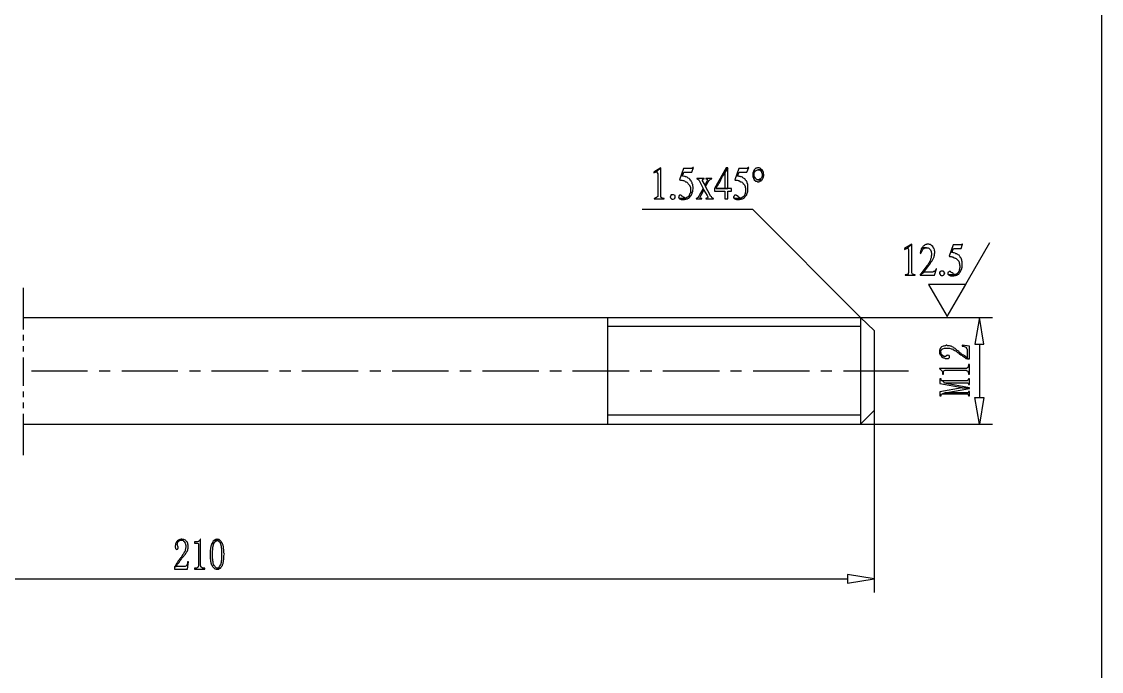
# Model space of a CAD drawing. Extents: x -15.4 to 0.8, y 0.3 to 11.8.
# Drawn here: x -9.682 to -7.419, y 3.288 to 4.649 of the extents above; entities that cross this region are included whole.
import ezdxf

# ---------------------------------------------------------------- set-up
doc = ezdxf.new("R2010")
doc.units = 0
doc.header["$MEASUREMENT"] = 0
doc.linetypes.add('AUSGEZOGEN', pattern=[0])
doc.layers.get('0').update_dxf_attribs({"linetype": 'AUSGEZOGEN'})

msp = doc.modelspace()

# ---------------------------------------------------------------- linework, layer by layer
for points in [[(-7.4188, 11.4361), (-7.4188, 0.7536)], [(-8.3421, 4.3427), (-8.3571, 4.3336), (-8.3571, 4.3336), (-8.3571, 4.3319), (-8.3571, 4.3319), (-8.3521, 4.3344), (-8.3521, 4.3344), (-8.3513, 4.3344), (-8.3421, 4.3427)], [(-8.3421, 4.3427), (-8.3513, 4.3344), (-8.3513, 4.3344), (-8.3504, 4.3344), (-8.3504, 4.3344), (-8.3496, 4.3327), (-8.3496, 4.3327), (-8.3496, 4.3319), (-8.3496, 4.3319), (-8.3488, 4.3302), (-8.3488, 4.3302), (-8.3488, 4.2827), (-8.3488, 4.2827), (-8.3496, 4.2819), (-8.3496, 4.2819), (-8.3504, 4.2802), (-8.3504, 4.2802), (-8.3513, 4.2802), (-8.3513, 4.2802), (-8.3546, 4.2786), (-8.3546, 4.2786), (-8.3563, 4.2786), (-8.3563, 4.2786), (-8.3563, 4.2777), (-8.3563, 4.2777), (-8.3354, 4.2777), (-8.3354, 4.2777), (-8.3354, 4.2786), (-8.3354, 4.2786), (-8.3363, 4.2786), (-8.3363, 4.2786), (-8.3388, 4.2794), (-8.3388, 4.2794), (-8.3396, 4.2794), (-8.3396, 4.2794), (-8.3413, 4.2802), (-8.3413, 4.2802), (-8.3421, 4.2811), (-8.3421, 4.2811), (-8.3421, 4.2836), (-8.3421, 4.3427)], [(-8.2746, 4.3436), (-8.2771, 4.3411), (-8.2771, 4.3411), (-8.2946, 4.3411), (-8.2946, 4.3411), (-8.3029, 4.3177), (-8.3029, 4.3177), (-8.3013, 4.3169), (-8.3013, 4.3169), (-8.2979, 4.3169), (-8.2979, 4.3169), (-8.2963, 4.3161), (-8.2963, 4.3161), (-8.2946, 4.3161), (-8.2946, 4.3161), (-8.2929, 4.3152), (-8.2929, 4.3152), (-8.2921, 4.3144), (-8.2921, 4.3144), (-8.2904, 4.3136), (-8.2904, 4.3136), (-8.2888, 4.3136), (-8.2888, 4.3136), (-8.2879, 4.3127), (-8.2879, 4.3127), (-8.2871, 4.3119), (-8.2871, 4.3119), (-8.2854, 4.3102), (-8.2854, 4.3102), (-8.2846, 4.3094), (-8.2846, 4.3094), (-8.2838, 4.3077), (-8.2838, 4.3077), (-8.2829, 4.3069), (-8.2829, 4.3069), (-8.2804, 4.3019), (-8.2804, 4.3019), (-8.2804, 4.2902), (-8.2804, 4.2902), (-8.2813, 4.2886), (-8.2813, 4.2886), (-8.2821, 4.2869), (-8.2821, 4.2869), (-8.2838, 4.2836), (-8.2838, 4.2836), (-8.2838, 4.2827), (-8.2838, 4.2827), (-8.2854, 4.2819), (-8.2854, 4.2819), (-8.2863, 4.2811), (-8.2863, 4.2811), (-8.2879, 4.2802), (-8.2879, 4.2802), (-8.2896, 4.2794), (-8.2896, 4.2794), (-8.2904, 4.2794), (-8.2904, 4.2794), (-8.3038, 4.2786), (-8.3038, 4.2786), (-8.3029, 4.2777), (-8.3029, 4.2777), (-8.3021, 4.2777), (-8.3021, 4.2777), (-8.3013, 4.2769), (-8.3013, 4.2769), (-8.2996, 4.2761), (-8.2996, 4.2761), (-8.2929, 4.2761), (-8.2929, 4.2761), (-8.2913, 4.2769), (-8.2913, 4.2769), (-8.2896, 4.2769), (-8.2896, 4.2769), (-8.2879, 4.2777), (-8.2879, 4.2777), (-8.2863, 4.2777), (-8.2863, 4.2777), (-8.2854, 4.2786), (-8.2854, 4.2786), (-8.2838, 4.2794), (-8.2838, 4.2794), (-8.2788, 4.2844), (-8.2788, 4.2844), (-8.2779, 4.2861), (-8.2779, 4.2861), (-8.2771, 4.2877), (-8.2771, 4.2877), (-8.2763, 4.2894), (-8.2763, 4.2894), (-8.2763, 4.2911), (-8.2763, 4.2911), (-8.2754, 4.2927), (-8.2754, 4.2927), (-8.2754, 4.2961), (-8.2754, 4.2961), (-8.2746, 4.2986), (-8.2746, 4.2986), (-8.2746, 4.3027), (-8.2746, 4.3027), (-8.2754, 4.3044), (-8.2754, 4.3044), (-8.2754, 4.3077), (-8.2754, 4.3077), (-8.2763, 4.3094), (-8.2763, 4.3094), (-8.2763, 4.3111), (-8.2763, 4.3111), (-8.2771, 4.3127), (-8.2771, 4.3127), (-8.2779, 4.3136), (-8.2779, 4.3136), (-8.2788, 4.3152), (-8.2788, 4.3152), (-8.2804, 4.3169), (-8.2804, 4.3169), (-8.2813, 4.3186), (-8.2813, 4.3186), (-8.2829, 4.3202), (-8.2829, 4.3202), (-8.2846, 4.3211), (-8.2846, 4.3211), (-8.2854, 4.3219), (-8.2854, 4.3219), (-8.2871, 4.3227), (-8.2871, 4.3227), (-8.2888, 4.3236), (-8.2888, 4.3236), (-8.2904, 4.3236), (-8.2904, 4.3236), (-8.2913, 4.3244), (-8.2913, 4.3244), (-8.2929, 4.3244), (-8.2929, 4.3244), (-8.2954, 4.3252), (-8.2954, 4.3252), (-8.2971, 4.3252), (-8.2971, 4.3252), (-8.2938, 4.3336), (-8.2938, 4.3336), (-8.2771, 4.3336), (-8.2771, 4.3336), (-8.2738, 4.3436), (-8.2746, 4.3436)], [(-8.2021, 4.3427), (-8.2054, 4.3427), (-8.2054, 4.3427), (-8.2296, 4.2994), (-8.2296, 4.2994), (-8.2296, 4.2936), (-8.2296, 4.2936), (-8.2079, 4.2936), (-8.2079, 4.2936), (-8.2079, 4.2777), (-8.2079, 4.2777), (-8.2021, 4.2777), (-8.2021, 4.2777), (-8.2021, 4.2936), (-8.2021, 4.2936), (-8.1938, 4.2936), (-8.1938, 4.2936), (-8.1938, 4.2994), (-8.1938, 4.2994), (-8.2263, 4.2994), (-8.2263, 4.2994), (-8.2254, 4.3019), (-8.2254, 4.3019), (-8.2221, 4.3069), (-8.2221, 4.3069), (-8.2213, 4.3094), (-8.2213, 4.3094), (-8.2196, 4.3111), (-8.2196, 4.3111), (-8.2188, 4.3136), (-8.2188, 4.3136), (-8.2171, 4.3152), (-8.2171, 4.3152), (-8.2163, 4.3177), (-8.2163, 4.3177), (-8.2129, 4.3244), (-8.2129, 4.3244), (-8.2121, 4.3252), (-8.2121, 4.3252), (-8.2113, 4.3269), (-8.2113, 4.3269), (-8.2104, 4.3277), (-8.2104, 4.3277), (-8.2096, 4.3286), (-8.2096, 4.3286), (-8.2096, 4.3302), (-8.2096, 4.3302), (-8.2088, 4.3311), (-8.2088, 4.3311), (-8.2088, 4.3319), (-8.2088, 4.3319), (-8.2079, 4.3319), (-8.2079, 4.3319), (-8.2079, 4.3327), (-8.2021, 4.3427)], [(-8.2021, 4.3427), (-8.2079, 4.3327), (-8.2079, 4.3327), (-8.2079, 4.2994), (-8.2079, 4.2994), (-8.2263, 4.2994), (-8.2263, 4.2994), (-8.2021, 4.2994), (-8.2021, 4.3427)], [(-8.1588, 4.3436), (-8.1604, 4.3419), (-8.1604, 4.3419), (-8.1621, 4.3411), (-8.1621, 4.3411), (-8.1788, 4.3411), (-8.1788, 4.3411), (-8.1871, 4.3177), (-8.1871, 4.3177), (-8.1863, 4.3169), (-8.1863, 4.3169), (-8.1821, 4.3169), (-8.1821, 4.3169), (-8.1804, 4.3161), (-8.1804, 4.3161), (-8.1788, 4.3161), (-8.1788, 4.3161), (-8.1779, 4.3152), (-8.1779, 4.3152), (-8.1746, 4.3136), (-8.1746, 4.3136), (-8.1738, 4.3136), (-8.1738, 4.3136), (-8.1721, 4.3127), (-8.1721, 4.3127), (-8.1713, 4.3119), (-8.1713, 4.3119), (-8.1704, 4.3102), (-8.1704, 4.3102), (-8.1696, 4.3094), (-8.1696, 4.3094), (-8.1688, 4.3094), (-8.1688, 4.3094), (-8.1679, 4.3077), (-8.1679, 4.3077), (-8.1671, 4.3069), (-8.1671, 4.3069), (-8.1654, 4.3036), (-8.1654, 4.3036), (-8.1654, 4.3019), (-8.1654, 4.3019), (-8.1646, 4.3002), (-8.1646, 4.3002), (-8.1646, 4.2919), (-8.1646, 4.2919), (-8.1654, 4.2902), (-8.1654, 4.2902), (-8.1654, 4.2886), (-8.1654, 4.2886), (-8.1663, 4.2869), (-8.1663, 4.2869), (-8.1679, 4.2836), (-8.1679, 4.2836), (-8.1696, 4.2819), (-8.1696, 4.2819), (-8.1713, 4.2811), (-8.1713, 4.2811), (-8.1721, 4.2802), (-8.1721, 4.2802), (-8.1738, 4.2794), (-8.1738, 4.2794), (-8.1754, 4.2794), (-8.1754, 4.2794), (-8.1888, 4.2786), (-8.1888, 4.2786), (-8.1854, 4.2769), (-8.1854, 4.2769), (-8.1838, 4.2761), (-8.1838, 4.2761), (-8.1771, 4.2761), (-8.1771, 4.2761), (-8.1754, 4.2769), (-8.1754, 4.2769), (-8.1738, 4.2769), (-8.1738, 4.2769), (-8.1721, 4.2777), (-8.1721, 4.2777), (-8.1713, 4.2777), (-8.1713, 4.2777), (-8.1696, 4.2786), (-8.1696, 4.2786), (-8.1688, 4.2794), (-8.1688, 4.2794), (-8.1671, 4.2802), (-8.1671, 4.2802), (-8.1663, 4.2819), (-8.1663, 4.2819), (-8.1646, 4.2827), (-8.1646, 4.2827), (-8.1646, 4.2836), (-8.1646, 4.2836), (-8.1621, 4.2861), (-8.1621, 4.2861), (-8.1621, 4.2877), (-8.1621, 4.2877), (-8.1613, 4.2894), (-8.1613, 4.2894), (-8.1604, 4.2911), (-8.1604, 4.2911), (-8.1596, 4.2927), (-8.1596, 4.2927), (-8.1596, 4.3077), (-8.1596, 4.3077), (-8.1613, 4.3111), (-8.1613, 4.3111), (-8.1613, 4.3127), (-8.1613, 4.3127), (-8.1621, 4.3136), (-8.1621, 4.3136), (-8.1629, 4.3152), (-8.1629, 4.3152), (-8.1638, 4.3161), (-8.1638, 4.3161), (-8.1646, 4.3169), (-8.1646, 4.3169), (-8.1654, 4.3186), (-8.1654, 4.3186), (-8.1663, 4.3194), (-8.1663, 4.3194), (-8.1679, 4.3202), (-8.1679, 4.3202), (-8.1688, 4.3211), (-8.1688, 4.3211), (-8.1704, 4.3219), (-8.1704, 4.3219), (-8.1713, 4.3227), (-8.1713, 4.3227), (-8.1729, 4.3236), (-8.1729, 4.3236), (-8.1746, 4.3236), (-8.1746, 4.3236), (-8.1763, 4.3244), (-8.1763, 4.3244), (-8.1779, 4.3244), (-8.1779, 4.3244), (-8.1796, 4.3252), (-8.1796, 4.3252), (-8.1813, 4.3252), (-8.1813, 4.3252), (-8.1779, 4.3336), (-8.1779, 4.3336), (-8.1621, 4.3336), (-8.1621, 4.3336), (-8.1579, 4.3436), (-8.1588, 4.3436)], [(-8.1379, 4.3427), (-8.1396, 4.3427), (-8.1396, 4.3427), (-8.1413, 4.3419), (-8.1413, 4.3419), (-8.1429, 4.3419), (-8.1429, 4.3419), (-8.1463, 4.3386), (-8.1463, 4.3386), (-8.1479, 4.3352), (-8.1479, 4.3352), (-8.1488, 4.3336), (-8.1488, 4.3336), (-8.1496, 4.3319), (-8.1496, 4.3319), (-8.1496, 4.3244), (-8.1496, 4.3244), (-8.1463, 4.3177), (-8.1463, 4.3177), (-8.1429, 4.3144), (-8.1429, 4.3144), (-8.1413, 4.3144), (-8.1413, 4.3144), (-8.1396, 4.3136), (-8.1396, 4.3136), (-8.1363, 4.3136), (-8.1363, 4.3136), (-8.1354, 4.3144), (-8.1354, 4.3144), (-8.1338, 4.3144), (-8.1338, 4.3144), (-8.1321, 4.3152), (-8.1321, 4.3152), (-8.1313, 4.3169), (-8.1313, 4.3169), (-8.1379, 4.3177), (-8.1379, 4.3177), (-8.1404, 4.3177), (-8.1404, 4.3177), (-8.1421, 4.3186), (-8.1421, 4.3186), (-8.1429, 4.3194), (-8.1429, 4.3194), (-8.1438, 4.3211), (-8.1438, 4.3211), (-8.1454, 4.3227), (-8.1454, 4.3227), (-8.1463, 4.3244), (-8.1463, 4.3244), (-8.1463, 4.3327), (-8.1463, 4.3327), (-8.1454, 4.3344), (-8.1454, 4.3344), (-8.1438, 4.3361), (-8.1438, 4.3361), (-8.1421, 4.3369), (-8.1421, 4.3369), (-8.1413, 4.3377), (-8.1413, 4.3377), (-8.1396, 4.3386), (-8.1396, 4.3386), (-8.1379, 4.3386), (-8.1379, 4.3386), (-8.1313, 4.3394), (-8.1313, 4.3394), (-8.1338, 4.3419), (-8.1338, 4.3419), (-8.1346, 4.3419), (-8.1346, 4.3419), (-8.1363, 4.3427), (-8.1379, 4.3427)], [(-8.1313, 4.3394), (-8.1379, 4.3386), (-8.1379, 4.3386), (-8.1363, 4.3386), (-8.1363, 4.3386), (-8.1346, 4.3377), (-8.1346, 4.3377), (-8.1338, 4.3369), (-8.1338, 4.3369), (-8.1321, 4.3361), (-8.1321, 4.3361), (-8.1321, 4.3352), (-8.1321, 4.3352), (-8.1313, 4.3336), (-8.1313, 4.3336), (-8.1296, 4.3302), (-8.1296, 4.3302), (-8.1296, 4.3252), (-8.1296, 4.3252), (-8.1313, 4.3219), (-8.1313, 4.3219), (-8.1329, 4.3202), (-8.1329, 4.3202), (-8.1338, 4.3186), (-8.1338, 4.3186), (-8.1354, 4.3186), (-8.1354, 4.3186), (-8.1371, 4.3177), (-8.1371, 4.3177), (-8.1379, 4.3177), (-8.1379, 4.3177), (-8.1313, 4.3169), (-8.1313, 4.3169), (-8.1296, 4.3177), (-8.1296, 4.3177), (-8.1271, 4.3227), (-8.1271, 4.3227), (-8.1271, 4.3244), (-8.1271, 4.3244), (-8.1263, 4.3261), (-8.1263, 4.3261), (-8.1263, 4.3277), (-8.1263, 4.3277), (-8.1271, 4.3302), (-8.1271, 4.3302), (-8.1271, 4.3336), (-8.1271, 4.3336), (-8.1279, 4.3352), (-8.1279, 4.3352), (-8.1296, 4.3386), (-8.1313, 4.3394)], [(-8.2513, 4.3202), (-8.2671, 4.3202), (-8.2671, 4.3202), (-8.2671, 4.3194), (-8.2671, 4.3194), (-8.2654, 4.3194), (-8.2654, 4.3194), (-8.2646, 4.3186), (-8.2646, 4.3186), (-8.2629, 4.3177), (-8.2629, 4.3177), (-8.2629, 4.3169), (-8.2629, 4.3169), (-8.2621, 4.3161), (-8.2621, 4.3161), (-8.2604, 4.3136), (-8.2604, 4.3136), (-8.2538, 4.2994), (-8.2538, 4.2994), (-8.2521, 4.2961), (-8.2521, 4.2961), (-8.2454, 4.2844), (-8.2454, 4.2844), (-8.2446, 4.2836), (-8.2446, 4.2836), (-8.2438, 4.2819), (-8.2438, 4.2819), (-8.2438, 4.2811), (-8.2438, 4.2811), (-8.2446, 4.2794), (-8.2446, 4.2794), (-8.2463, 4.2794), (-8.2463, 4.2794), (-8.2479, 4.2786), (-8.2479, 4.2786), (-8.2479, 4.2777), (-8.2479, 4.2777), (-8.2321, 4.2777), (-8.2321, 4.2777), (-8.2321, 4.2786), (-8.2321, 4.2786), (-8.2329, 4.2794), (-8.2329, 4.2794), (-8.2346, 4.2794), (-8.2346, 4.2794), (-8.2354, 4.2802), (-8.2354, 4.2802), (-8.2363, 4.2819), (-8.2363, 4.2819), (-8.2379, 4.2836), (-8.2379, 4.2836), (-8.2388, 4.2852), (-8.2388, 4.2852), (-8.2488, 4.3036), (-8.2488, 4.3036), (-8.2496, 4.3061), (-8.2496, 4.3061), (-8.2538, 4.3136), (-8.2538, 4.3136), (-8.2546, 4.3152), (-8.2546, 4.3152), (-8.2546, 4.3169), (-8.2546, 4.3169), (-8.2538, 4.3186), (-8.2538, 4.3186), (-8.2529, 4.3194), (-8.2529, 4.3194), (-8.2513, 4.3194), (-8.2513, 4.3202)], [(-8.2354, 4.3202), (-8.2479, 4.3202), (-8.2479, 4.3202), (-8.2479, 4.3194), (-8.2479, 4.3194), (-8.2463, 4.3194), (-8.2463, 4.3194), (-8.2454, 4.3186), (-8.2454, 4.3186), (-8.2446, 4.3169), (-8.2446, 4.3169), (-8.2454, 4.3152), (-8.2454, 4.3152), (-8.2463, 4.3136), (-8.2463, 4.3136), (-8.2496, 4.3061), (-8.2496, 4.3061), (-8.2488, 4.3036), (-8.2488, 4.3036), (-8.2429, 4.3136), (-8.2429, 4.3136), (-8.2413, 4.3152), (-8.2413, 4.3152), (-8.2404, 4.3169), (-8.2404, 4.3169), (-8.2396, 4.3177), (-8.2396, 4.3177), (-8.2379, 4.3186), (-8.2379, 4.3186), (-8.2371, 4.3194), (-8.2371, 4.3194), (-8.2354, 4.3194), (-8.2354, 4.3202)], [(-8.3129, 4.2819), (-8.3129, 4.2802), (-8.3129, 4.2802), (-8.3138, 4.2786), (-8.3138, 4.2786), (-8.3138, 4.2777), (-8.3138, 4.2777), (-8.3171, 4.2761), (-8.3171, 4.2761), (-8.3188, 4.2761), (-8.3188, 4.2761), (-8.3196, 4.2777), (-8.3196, 4.2777), (-8.3204, 4.2777), (-8.3204, 4.2777), (-8.3221, 4.2811), (-8.3221, 4.2811), (-8.3221, 4.2819), (-8.3221, 4.2819), (-8.3204, 4.2852), (-8.3204, 4.2852), (-8.3204, 4.2861), (-8.3204, 4.2861), (-8.3196, 4.2869), (-8.3196, 4.2869), (-8.3163, 4.2869), (-8.3163, 4.2869), (-8.3146, 4.2861), (-8.3146, 4.2861), (-8.3138, 4.2861), (-8.3138, 4.2861), (-8.3129, 4.2844), (-8.3129, 4.2844), (-8.3129, 4.2819), (-8.3129, 4.2819)], [(-8.3013, 4.2852), (-8.3029, 4.2852), (-8.3029, 4.2852), (-8.3046, 4.2836), (-8.3046, 4.2836), (-8.3054, 4.2819), (-8.3054, 4.2819), (-8.3038, 4.2786), (-8.3038, 4.2786), (-8.2904, 4.2794), (-8.2904, 4.2794), (-8.2921, 4.2794), (-8.2921, 4.2794), (-8.2929, 4.2802), (-8.2929, 4.2802), (-8.2946, 4.2811), (-8.2946, 4.2811), (-8.2963, 4.2827), (-8.2963, 4.2827), (-8.2979, 4.2836), (-8.2979, 4.2836), (-8.2988, 4.2844), (-8.2988, 4.2844), (-8.3004, 4.2852), (-8.3013, 4.2852)], [(-8.2538, 4.2994), (-8.2621, 4.2844), (-8.2621, 4.2844), (-8.2629, 4.2836), (-8.2629, 4.2836), (-8.2646, 4.2802), (-8.2646, 4.2802), (-8.2663, 4.2794), (-8.2663, 4.2794), (-8.2679, 4.2786), (-8.2679, 4.2786), (-8.2679, 4.2777), (-8.2679, 4.2777), (-8.2563, 4.2777), (-8.2563, 4.2777), (-8.2563, 4.2786), (-8.2563, 4.2786), (-8.2579, 4.2786), (-8.2579, 4.2786), (-8.2596, 4.2794), (-8.2596, 4.2794), (-8.2596, 4.2811), (-8.2596, 4.2811), (-8.2588, 4.2827), (-8.2588, 4.2827), (-8.2579, 4.2852), (-8.2579, 4.2852), (-8.2521, 4.2961), (-8.2538, 4.2994)], [(-8.1854, 4.2852), (-8.1871, 4.2852), (-8.1871, 4.2852), (-8.1888, 4.2844), (-8.1888, 4.2844), (-8.1888, 4.2836), (-8.1888, 4.2836), (-8.1896, 4.2819), (-8.1896, 4.2819), (-8.1896, 4.2802), (-8.1896, 4.2802), (-8.1888, 4.2786), (-8.1888, 4.2786), (-8.1754, 4.2794), (-8.1754, 4.2794), (-8.1763, 4.2794), (-8.1763, 4.2794), (-8.1771, 4.2802), (-8.1771, 4.2802), (-8.1788, 4.2811), (-8.1788, 4.2811), (-8.1804, 4.2827), (-8.1804, 4.2827), (-8.1838, 4.2844), (-8.1838, 4.2844), (-8.1846, 4.2852), (-8.1854, 4.2852)], [(-8.1496, 4.2552), (-8.3813, 4.2552)], [(-7.9238, 4.0294), (-8.1496, 4.2552)], [(-7.8163, 4.1827), (-7.8313, 4.1736), (-7.8313, 4.1736), (-7.8313, 4.1719), (-7.8313, 4.1719), (-7.8288, 4.1727), (-7.8288, 4.1727), (-7.8271, 4.1736), (-7.8271, 4.1736), (-7.8263, 4.1736), (-7.8263, 4.1736), (-7.8254, 4.1744), (-7.8163, 4.1827)], [(-7.8163, 4.1827), (-7.8254, 4.1744), (-7.8254, 4.1744), (-7.8246, 4.1744), (-7.8246, 4.1744), (-7.8238, 4.1727), (-7.8238, 4.1727), (-7.8229, 4.1719), (-7.8229, 4.1719), (-7.8229, 4.1227), (-7.8229, 4.1227), (-7.8238, 4.1219), (-7.8238, 4.1219), (-7.8238, 4.1202), (-7.8238, 4.1202), (-7.8254, 4.1194), (-7.8254, 4.1194), (-7.8263, 4.1194), (-7.8263, 4.1194), (-7.8279, 4.1186), (-7.8279, 4.1186), (-7.8304, 4.1186), (-7.8304, 4.1186), (-7.8304, 4.1177), (-7.8304, 4.1177), (-7.8088, 4.1177), (-7.8088, 4.1177), (-7.8088, 4.1186), (-7.8088, 4.1186), (-7.8104, 4.1186), (-7.8104, 4.1186), (-7.8121, 4.1194), (-7.8121, 4.1194), (-7.8138, 4.1194), (-7.8138, 4.1194), (-7.8146, 4.1202), (-7.8146, 4.1202), (-7.8154, 4.1211), (-7.8154, 4.1211), (-7.8163, 4.1227), (-7.8163, 4.1227), (-7.8163, 4.1236), (-7.8163, 4.1827)], [(-7.7821, 4.1827), (-7.7846, 4.1827), (-7.7846, 4.1827), (-7.7854, 4.1819), (-7.7854, 4.1819), (-7.7871, 4.1819), (-7.7871, 4.1819), (-7.7888, 4.1811), (-7.7888, 4.1811), (-7.7896, 4.1802), (-7.7896, 4.1802), (-7.7913, 4.1794), (-7.7913, 4.1794), (-7.7921, 4.1786), (-7.7921, 4.1786), (-7.7929, 4.1769), (-7.7929, 4.1769), (-7.7946, 4.1761), (-7.7946, 4.1761), (-7.7854, 4.1752), (-7.7854, 4.1752), (-7.7821, 4.1752), (-7.7821, 4.1752), (-7.7804, 4.1744), (-7.7804, 4.1744), (-7.7771, 4.1711), (-7.7771, 4.1711), (-7.7754, 4.1677), (-7.7754, 4.1677), (-7.7754, 4.1661), (-7.7754, 4.1661), (-7.7746, 4.1644), (-7.7746, 4.1644), (-7.7746, 4.1594), (-7.7746, 4.1594), (-7.7754, 4.1577), (-7.7754, 4.1577), (-7.7754, 4.1544), (-7.7754, 4.1544), (-7.7771, 4.1511), (-7.7771, 4.1511), (-7.7771, 4.1494), (-7.7771, 4.1494), (-7.7779, 4.1477), (-7.7779, 4.1477), (-7.7788, 4.1461), (-7.7788, 4.1461), (-7.7804, 4.1427), (-7.7804, 4.1427), (-7.7821, 4.1411), (-7.7821, 4.1411), (-7.7829, 4.1394), (-7.7829, 4.1394), (-7.7846, 4.1377), (-7.7846, 4.1377), (-7.7988, 4.1186), (-7.7988, 4.1186), (-7.7913, 4.1244), (-7.7913, 4.1244), (-7.7771, 4.1427), (-7.7771, 4.1427), (-7.7754, 4.1461), (-7.7754, 4.1461), (-7.7738, 4.1477), (-7.7738, 4.1477), (-7.7696, 4.1561), (-7.7696, 4.1561), (-7.7696, 4.1577), (-7.7696, 4.1577), (-7.7688, 4.1594), (-7.7688, 4.1594), (-7.7688, 4.1627), (-7.7688, 4.1627), (-7.7679, 4.1644), (-7.7679, 4.1644), (-7.7679, 4.1677), (-7.7679, 4.1677), (-7.7688, 4.1694), (-7.7688, 4.1694), (-7.7688, 4.1711), (-7.7688, 4.1711), (-7.7696, 4.1736), (-7.7696, 4.1736), (-7.7704, 4.1744), (-7.7704, 4.1744), (-7.7721, 4.1777), (-7.7721, 4.1777), (-7.7746, 4.1802), (-7.7746, 4.1802), (-7.7763, 4.1811), (-7.7763, 4.1811), (-7.7771, 4.1819), (-7.7771, 4.1819), (-7.7788, 4.1819), (-7.7788, 4.1819), (-7.7804, 4.1827), (-7.7821, 4.1827)], [(-7.7946, 4.1761), (-7.7963, 4.1727), (-7.7963, 4.1727), (-7.7963, 4.1711), (-7.7963, 4.1711), (-7.7979, 4.1677), (-7.7979, 4.1677), (-7.7979, 4.1661), (-7.7979, 4.1661), (-7.7988, 4.1636), (-7.7988, 4.1636), (-7.7971, 4.1627), (-7.7971, 4.1627), (-7.7971, 4.1636), (-7.7971, 4.1636), (-7.7963, 4.1652), (-7.7963, 4.1652), (-7.7954, 4.1677), (-7.7954, 4.1677), (-7.7946, 4.1694), (-7.7946, 4.1694), (-7.7938, 4.1702), (-7.7938, 4.1702), (-7.7929, 4.1719), (-7.7929, 4.1719), (-7.7921, 4.1727), (-7.7921, 4.1727), (-7.7904, 4.1736), (-7.7904, 4.1736), (-7.7896, 4.1744), (-7.7896, 4.1744), (-7.7879, 4.1752), (-7.7879, 4.1752), (-7.7854, 4.1752), (-7.7946, 4.1761)], [(-7.7421, 4.0311), (-7.7029, 4.0986), (-7.7029, 4.0986), (-7.7813, 4.0986), (-7.7813, 4.0986), (-7.7421, 4.0311), (-7.7421, 4.0311), (-7.6529, 4.1861)], [(-7.7096, 4.1836), (-7.7104, 4.1827), (-7.7104, 4.1827), (-7.7121, 4.1819), (-7.7121, 4.1819), (-7.7129, 4.1811), (-7.7129, 4.1811), (-7.7296, 4.1811), (-7.7296, 4.1811), (-7.7379, 4.1577), (-7.7379, 4.1577), (-7.7371, 4.1569), (-7.7371, 4.1569), (-7.7338, 4.1569), (-7.7338, 4.1569), (-7.7321, 4.1561), (-7.7321, 4.1561), (-7.7304, 4.1561), (-7.7304, 4.1561), (-7.7271, 4.1544), (-7.7271, 4.1544), (-7.7254, 4.1536), (-7.7254, 4.1536), (-7.7246, 4.1536), (-7.7246, 4.1536), (-7.7229, 4.1527), (-7.7229, 4.1527), (-7.7221, 4.1511), (-7.7221, 4.1511), (-7.7179, 4.1469), (-7.7179, 4.1469), (-7.7171, 4.1452), (-7.7171, 4.1452), (-7.7171, 4.1436), (-7.7171, 4.1436), (-7.7163, 4.1419), (-7.7163, 4.1419), (-7.7163, 4.1394), (-7.7163, 4.1394), (-7.7154, 4.1377), (-7.7154, 4.1377), (-7.7154, 4.1336), (-7.7154, 4.1336), (-7.7163, 4.1319), (-7.7163, 4.1319), (-7.7163, 4.1302), (-7.7163, 4.1302), (-7.7171, 4.1286), (-7.7171, 4.1286), (-7.7171, 4.1269), (-7.7171, 4.1269), (-7.7179, 4.1252), (-7.7179, 4.1252), (-7.7188, 4.1236), (-7.7188, 4.1236), (-7.7204, 4.1219), (-7.7204, 4.1219), (-7.7221, 4.1202), (-7.7221, 4.1202), (-7.7229, 4.1202), (-7.7229, 4.1202), (-7.7246, 4.1194), (-7.7246, 4.1194), (-7.7263, 4.1194), (-7.7263, 4.1194), (-7.7396, 4.1186), (-7.7396, 4.1186), (-7.7363, 4.1169), (-7.7363, 4.1169), (-7.7354, 4.1161), (-7.7354, 4.1161), (-7.7279, 4.1161), (-7.7279, 4.1161), (-7.7263, 4.1169), (-7.7263, 4.1169), (-7.7246, 4.1169), (-7.7246, 4.1169), (-7.7238, 4.1177), (-7.7238, 4.1177), (-7.7221, 4.1177), (-7.7221, 4.1177), (-7.7204, 4.1186), (-7.7204, 4.1186), (-7.7196, 4.1194), (-7.7196, 4.1194), (-7.7179, 4.1202), (-7.7179, 4.1202), (-7.7171, 4.1211), (-7.7171, 4.1211), (-7.7163, 4.1227), (-7.7163, 4.1227), (-7.7146, 4.1244), (-7.7146, 4.1244), (-7.7138, 4.1261), (-7.7138, 4.1261), (-7.7113, 4.1311), (-7.7113, 4.1311), (-7.7113, 4.1327), (-7.7113, 4.1327), (-7.7104, 4.1344), (-7.7104, 4.1344), (-7.7104, 4.1461), (-7.7104, 4.1461), (-7.7113, 4.1477), (-7.7113, 4.1477), (-7.7113, 4.1494), (-7.7113, 4.1494), (-7.7121, 4.1511), (-7.7121, 4.1511), (-7.7121, 4.1519), (-7.7121, 4.1519), (-7.7129, 4.1536), (-7.7129, 4.1536), (-7.7138, 4.1544), (-7.7138, 4.1544), (-7.7146, 4.1561), (-7.7146, 4.1561), (-7.7154, 4.1569), (-7.7154, 4.1569), (-7.7163, 4.1586), (-7.7163, 4.1586), (-7.7171, 4.1594), (-7.7171, 4.1594), (-7.7188, 4.1602), (-7.7188, 4.1602), (-7.7196, 4.1611), (-7.7196, 4.1611), (-7.7213, 4.1619), (-7.7213, 4.1619), (-7.7221, 4.1627), (-7.7221, 4.1627), (-7.7238, 4.1627), (-7.7238, 4.1627), (-7.7254, 4.1636), (-7.7254, 4.1636), (-7.7271, 4.1644), (-7.7271, 4.1644), (-7.7288, 4.1644), (-7.7288, 4.1644), (-7.7304, 4.1652), (-7.7304, 4.1652), (-7.7321, 4.1652), (-7.7321, 4.1652), (-7.7288, 4.1736), (-7.7288, 4.1736), (-7.7129, 4.1736), (-7.7129, 4.1736), (-7.7096, 4.1827), (-7.7096, 4.1836)], [(-7.7654, 4.1311), (-7.7663, 4.1286), (-7.7663, 4.1286), (-7.7671, 4.1277), (-7.7671, 4.1277), (-7.7679, 4.1261), (-7.7679, 4.1261), (-7.7696, 4.1252), (-7.7696, 4.1252), (-7.7704, 4.1252), (-7.7704, 4.1252), (-7.7721, 4.1244), (-7.7721, 4.1244), (-7.7913, 4.1244), (-7.7913, 4.1244), (-7.7988, 4.1186), (-7.7988, 4.1186), (-7.7988, 4.1177), (-7.7988, 4.1177), (-7.7688, 4.1177), (-7.7688, 4.1177), (-7.7646, 4.1311), (-7.7654, 4.1311)], [(-7.7479, 4.1219), (-7.7488, 4.1202), (-7.7488, 4.1202), (-7.7488, 4.1186), (-7.7488, 4.1186), (-7.7504, 4.1169), (-7.7504, 4.1169), (-7.7521, 4.1161), (-7.7521, 4.1161), (-7.7538, 4.1161), (-7.7538, 4.1161), (-7.7554, 4.1169), (-7.7554, 4.1169), (-7.7554, 4.1177), (-7.7554, 4.1177), (-7.7563, 4.1194), (-7.7563, 4.1194), (-7.7571, 4.1211), (-7.7571, 4.1211), (-7.7571, 4.1236), (-7.7571, 4.1236), (-7.7563, 4.1252), (-7.7563, 4.1252), (-7.7546, 4.1269), (-7.7546, 4.1269), (-7.7513, 4.1269), (-7.7513, 4.1269), (-7.7496, 4.1261), (-7.7496, 4.1261), (-7.7488, 4.1244), (-7.7488, 4.1244), (-7.7479, 4.1227), (-7.7479, 4.1227), (-7.7479, 4.1219), (-7.7479, 4.1219)], [(-7.7371, 4.1252), (-7.7379, 4.1252), (-7.7379, 4.1252), (-7.7396, 4.1244), (-7.7396, 4.1244), (-7.7404, 4.1236), (-7.7404, 4.1236), (-7.7404, 4.1202), (-7.7404, 4.1202), (-7.7396, 4.1186), (-7.7396, 4.1186), (-7.7263, 4.1194), (-7.7263, 4.1194), (-7.7271, 4.1194), (-7.7271, 4.1194), (-7.7288, 4.1202), (-7.7288, 4.1202), (-7.7296, 4.1211), (-7.7296, 4.1211), (-7.7313, 4.1227), (-7.7313, 4.1227), (-7.7346, 4.1244), (-7.7346, 4.1244), (-7.7354, 4.1252), (-7.7371, 4.1252)], [(-9.6788, 4.0911), (-9.6788, 4.0044)], [(-9.6788, 4.0294), (-7.9146, 4.0294)], [(-8.4538, 4.0294), (-8.4538, 3.8061)], [(-7.9238, 4.0294), (-7.8954, 4.0019)], [(-7.9238, 4.0294), (-7.9238, 3.8061)], [(-7.9146, 4.0294), (-7.6471, 4.0294)], [(-7.6838, 3.9736), (-7.6654, 3.9736), (-7.6654, 3.9736), (-7.6746, 4.0294), (-7.6838, 3.9736)], [(-8.4538, 4.0111), (-7.9238, 4.0111)], [(-9.6788, 3.9927), (-9.6788, 3.9811)], [(-7.8954, 4.0019), (-7.8954, 3.8344)], [(-9.6788, 3.9694), (-9.6788, 3.9577)], [(-7.7579, 3.9569), (-7.7579, 3.9544), (-7.7579, 3.9544), (-7.7571, 3.9527), (-7.7571, 3.9527), (-7.7563, 3.9519), (-7.7563, 3.9519), (-7.7563, 3.9502), (-7.7563, 3.9502), (-7.7554, 3.9561), (-7.7554, 3.9561), (-7.7554, 3.9586), (-7.7554, 3.9586), (-7.7546, 3.9602), (-7.7546, 3.9602), (-7.7546, 3.9611), (-7.7546, 3.9611), (-7.7529, 3.9619), (-7.7529, 3.9619), (-7.7521, 3.9636), (-7.7521, 3.9636), (-7.7513, 3.9636), (-7.7513, 3.9636), (-7.7479, 3.9652), (-7.7479, 3.9652), (-7.7371, 3.9652), (-7.7371, 3.9652), (-7.7338, 3.9636), (-7.7338, 3.9636), (-7.7321, 3.9636), (-7.7321, 3.9636), (-7.7304, 3.9627), (-7.7304, 3.9627), (-7.7296, 3.9619), (-7.7296, 3.9619), (-7.7263, 3.9602), (-7.7263, 3.9602), (-7.7246, 3.9594), (-7.7246, 3.9594), (-7.7229, 3.9586), (-7.7229, 3.9586), (-7.7204, 3.9561), (-7.7204, 3.9561), (-7.7188, 3.9552), (-7.7188, 3.9552), (-7.7179, 3.9544), (-7.7179, 3.9544), (-7.7163, 3.9527), (-7.7163, 3.9527), (-7.7146, 3.9519), (-7.7146, 3.9519), (-7.7138, 3.9511), (-7.7138, 3.9511), (-7.7104, 3.9494), (-7.7104, 3.9494), (-7.7096, 3.9486), (-7.7096, 3.9486), (-7.7079, 3.9477), (-7.7079, 3.9477), (-7.7071, 3.9469), (-7.7071, 3.9469), (-7.7054, 3.9461), (-7.7054, 3.9461), (-7.7038, 3.9444), (-7.7038, 3.9444), (-7.7029, 3.9436), (-7.7029, 3.9436), (-7.7013, 3.9436), (-7.7013, 3.9436), (-7.6996, 3.9427), (-7.6996, 3.9427), (-7.7004, 3.9461), (-7.7004, 3.9461), (-7.7013, 3.9461), (-7.7013, 3.9461), (-7.7029, 3.9469), (-7.7029, 3.9469), (-7.7038, 3.9477), (-7.7038, 3.9477), (-7.7054, 3.9486), (-7.7054, 3.9486), (-7.7071, 3.9502), (-7.7071, 3.9502), (-7.7096, 3.9511), (-7.7096, 3.9511), (-7.7104, 3.9519), (-7.7104, 3.9519), (-7.7121, 3.9527), (-7.7121, 3.9527), (-7.7129, 3.9536), (-7.7129, 3.9536), (-7.7138, 3.9544), (-7.7138, 3.9544), (-7.7154, 3.9561), (-7.7154, 3.9561), (-7.7171, 3.9569), (-7.7171, 3.9569), (-7.7179, 3.9577), (-7.7179, 3.9577), (-7.7196, 3.9594), (-7.7196, 3.9594), (-7.7213, 3.9602), (-7.7213, 3.9602), (-7.7254, 3.9644), (-7.7254, 3.9644), (-7.7271, 3.9652), (-7.7271, 3.9652), (-7.7279, 3.9661), (-7.7279, 3.9661), (-7.7313, 3.9677), (-7.7313, 3.9677), (-7.7321, 3.9686), (-7.7321, 3.9686), (-7.7338, 3.9694), (-7.7338, 3.9694), (-7.7354, 3.9694), (-7.7354, 3.9694), (-7.7371, 3.9702), (-7.7371, 3.9702), (-7.7413, 3.9702), (-7.7413, 3.9702), (-7.7429, 3.9711), (-7.7429, 3.9711), (-7.7438, 3.9711), (-7.7438, 3.9711), (-7.7454, 3.9702), (-7.7454, 3.9702), (-7.7471, 3.9702), (-7.7471, 3.9702), (-7.7488, 3.9694), (-7.7488, 3.9694), (-7.7504, 3.9694), (-7.7504, 3.9694), (-7.7538, 3.9677), (-7.7538, 3.9677), (-7.7554, 3.9661), (-7.7554, 3.9661), (-7.7563, 3.9644), (-7.7563, 3.9644), (-7.7571, 3.9636), (-7.7571, 3.9636), (-7.7571, 3.9619), (-7.7571, 3.9619), (-7.7579, 3.9602), (-7.7579, 3.9602), (-7.7579, 3.9586), (-7.7579, 3.9569)], [(-7.7104, 3.9711), (-7.7104, 3.9694), (-7.7104, 3.9694), (-7.7079, 3.9694), (-7.7079, 3.9694), (-7.7063, 3.9686), (-7.7063, 3.9686), (-7.7046, 3.9677), (-7.7046, 3.9677), (-7.7029, 3.9669), (-7.7029, 3.9669), (-7.7013, 3.9652), (-7.7013, 3.9652), (-7.7013, 3.9644), (-7.7013, 3.9644), (-7.7004, 3.9627), (-7.7004, 3.9627), (-7.7004, 3.9461), (-7.7004, 3.9461), (-7.6996, 3.9427), (-7.6996, 3.9427), (-7.6954, 3.9427), (-7.6954, 3.9427), (-7.6954, 3.9694), (-7.7104, 3.9711)], [(-7.6746, 3.9736), (-7.6746, 3.8619)], [(-9.6788, 3.9452), (-9.6788, 3.8861)], [(-7.7563, 3.9502), (-7.7546, 3.9494), (-7.7546, 3.9494), (-7.7538, 3.9477), (-7.7538, 3.9477), (-7.7513, 3.9452), (-7.7513, 3.9452), (-7.7496, 3.9444), (-7.7496, 3.9444), (-7.7479, 3.9444), (-7.7479, 3.9444), (-7.7463, 3.9436), (-7.7463, 3.9436), (-7.7396, 3.9436), (-7.7396, 3.9436), (-7.7379, 3.9444), (-7.7379, 3.9444), (-7.7371, 3.9452), (-7.7371, 3.9452), (-7.7371, 3.9477), (-7.7371, 3.9477), (-7.7379, 3.9494), (-7.7379, 3.9494), (-7.7388, 3.9494), (-7.7388, 3.9494), (-7.7404, 3.9502), (-7.7404, 3.9502), (-7.7421, 3.9494), (-7.7421, 3.9494), (-7.7438, 3.9494), (-7.7438, 3.9494), (-7.7438, 3.9486), (-7.7438, 3.9486), (-7.7454, 3.9477), (-7.7454, 3.9477), (-7.7488, 3.9477), (-7.7488, 3.9477), (-7.7521, 3.9494), (-7.7521, 3.9494), (-7.7546, 3.9519), (-7.7546, 3.9519), (-7.7554, 3.9536), (-7.7554, 3.9536), (-7.7554, 3.9561), (-7.7563, 3.9502)], [(-9.6613, 3.9177), (-9.5438, 3.9177)], [(-9.5196, 3.9177), (-9.4963, 3.9177)], [(-9.4721, 3.9177), (-9.3546, 3.9177)], [(-9.3304, 3.9177), (-9.3071, 3.9177)], [(-9.2838, 3.9177), (-9.1654, 3.9177)], [(-9.1413, 3.9177), (-9.1179, 3.9177)], [(-9.0946, 3.9177), (-8.9763, 3.9177)], [(-8.9521, 3.9177), (-8.9288, 3.9177)], [(-8.9054, 3.9177), (-8.7871, 3.9177)], [(-8.7638, 3.9177), (-8.7396, 3.9177)], [(-8.7163, 3.9177), (-8.5979, 3.9177)], [(-8.5746, 3.9177), (-8.5504, 3.9177)], [(-8.5271, 3.9177), (-8.4088, 3.9177)], [(-8.3854, 3.9177), (-8.3613, 3.9177)], [(-8.3379, 3.9177), (-8.2196, 3.9177)], [(-8.1963, 3.9177), (-8.1729, 3.9177)], [(-8.1488, 3.9177), (-8.0304, 3.9177)], [(-8.0071, 3.9177), (-7.9838, 3.9177)], [(-7.9596, 3.9177), (-7.8229, 3.9177)], [(-7.7579, 3.9227), (-7.7579, 3.9219), (-7.7579, 3.9219), (-7.7571, 3.9219), (-7.7571, 3.9219), (-7.7529, 3.9177), (-7.7529, 3.9177), (-7.7521, 3.9161), (-7.7521, 3.9161), (-7.7521, 3.9102), (-7.7521, 3.9102), (-7.7496, 3.9102), (-7.7496, 3.9102), (-7.7496, 3.9177), (-7.7496, 3.9177), (-7.7488, 3.9177), (-7.7488, 3.9177), (-7.7463, 3.9186), (-7.7463, 3.9186), (-7.7021, 3.9186), (-7.7021, 3.9186), (-7.7004, 3.9177), (-7.7004, 3.9177), (-7.6988, 3.9169), (-7.6988, 3.9169), (-7.6979, 3.9161), (-7.6979, 3.9161), (-7.6979, 3.9144), (-7.6979, 3.9144), (-7.6971, 3.9127), (-7.6971, 3.9127), (-7.6971, 3.9102), (-7.6971, 3.9102), (-7.6954, 3.9102), (-7.6954, 3.9102), (-7.6954, 3.9311), (-7.6954, 3.9311), (-7.6971, 3.9311), (-7.6971, 3.9311), (-7.6971, 3.9286), (-7.6971, 3.9286), (-7.6979, 3.9269), (-7.6979, 3.9269), (-7.6979, 3.9252), (-7.6979, 3.9252), (-7.6996, 3.9236), (-7.6996, 3.9236), (-7.7013, 3.9227), (-7.7013, 3.9227), (-7.7029, 3.9227), (-7.7579, 3.9227)], [(-7.7571, 3.9011), (-7.7571, 3.8911), (-7.7571, 3.8911), (-7.7104, 3.8827), (-7.7104, 3.8827), (-7.7104, 3.8819), (-7.7104, 3.8819), (-7.6954, 3.8802), (-7.6954, 3.8802), (-7.6954, 3.8819), (-7.6954, 3.8819), (-7.7479, 3.8919), (-7.7479, 3.8919), (-7.7479, 3.8927), (-7.7479, 3.8927), (-7.7521, 3.8969), (-7.7521, 3.8969), (-7.7529, 3.8969), (-7.7529, 3.8969), (-7.7546, 3.8977), (-7.7546, 3.8977), (-7.7546, 3.9011), (-7.7571, 3.9011)], [(-7.7521, 3.8969), (-7.7479, 3.8927), (-7.7479, 3.8927), (-7.6996, 3.8927), (-7.6996, 3.8927), (-7.6979, 3.8919), (-7.6979, 3.8919), (-7.6979, 3.8911), (-7.6979, 3.8911), (-7.6971, 3.8902), (-7.6971, 3.8902), (-7.6971, 3.8886), (-7.6971, 3.8886), (-7.6954, 3.8886), (-7.6954, 3.8886), (-7.6954, 3.9011), (-7.6954, 3.9011), (-7.6971, 3.9011), (-7.6971, 3.9011), (-7.6971, 3.9002), (-7.6971, 3.9002), (-7.6979, 3.8994), (-7.6979, 3.8994), (-7.6979, 3.8977), (-7.6979, 3.8977), (-7.6988, 3.8977), (-7.6988, 3.8977), (-7.7004, 3.8969), (-7.7521, 3.8969)], [(-9.6788, 3.8744), (-9.6788, 3.8627)], [(-7.7571, 3.8736), (-7.7571, 3.8652), (-7.7571, 3.8652), (-7.7546, 3.8652), (-7.7546, 3.8652), (-7.7546, 3.8686), (-7.7546, 3.8686), (-7.7538, 3.8686), (-7.7538, 3.8686), (-7.7521, 3.8694), (-7.7521, 3.8694), (-7.7463, 3.8711), (-7.7463, 3.8711), (-7.6954, 3.8802), (-7.6954, 3.8802), (-7.7104, 3.8819), (-7.7571, 3.8736)], [(-7.7521, 3.8694), (-7.6996, 3.8694), (-7.6996, 3.8694), (-7.6979, 3.8686), (-7.6979, 3.8686), (-7.6979, 3.8677), (-7.6979, 3.8677), (-7.6971, 3.8661), (-7.6971, 3.8661), (-7.6971, 3.8652), (-7.6971, 3.8652), (-7.6954, 3.8652), (-7.6954, 3.8652), (-7.6954, 3.8744), (-7.6954, 3.8744), (-7.6971, 3.8744), (-7.6971, 3.8744), (-7.6971, 3.8727), (-7.6971, 3.8727), (-7.6988, 3.8711), (-7.6988, 3.8711), (-7.7463, 3.8711), (-7.7521, 3.8694)], [(-9.6788, 3.8511), (-9.6788, 3.8394)], [(-7.6838, 3.8619), (-7.6654, 3.8619), (-7.6654, 3.8619), (-7.6746, 3.8061), (-7.6838, 3.8619)], [(-9.6788, 3.8277), (-9.6788, 3.7411)], [(-8.4538, 3.8252), (-7.9238, 3.8252)], [(-7.9238, 3.8061), (-7.8954, 3.8344)], [(-7.8954, 3.8344), (-7.8954, 3.4536)], [(-9.6788, 3.8061), (-7.9146, 3.8061)], [(-7.9146, 3.8061), (-7.6471, 3.8061)], [(-9.3463, 3.5652), (-9.3479, 3.5652), (-9.3479, 3.5652), (-9.3496, 3.5644), (-9.3496, 3.5644), (-9.3504, 3.5644), (-9.3504, 3.5644), (-9.3521, 3.5636), (-9.3521, 3.5636), (-9.3529, 3.5627), (-9.3529, 3.5627), (-9.3454, 3.5627), (-9.3454, 3.5627), (-9.3438, 3.5619), (-9.3438, 3.5619), (-9.3429, 3.5611), (-9.3429, 3.5611), (-9.3413, 3.5602), (-9.3413, 3.5602), (-9.3404, 3.5594), (-9.3404, 3.5594), (-9.3404, 3.5586), (-9.3404, 3.5586), (-9.3396, 3.5569), (-9.3396, 3.5569), (-9.3388, 3.5552), (-9.3388, 3.5552), (-9.3388, 3.5536), (-9.3388, 3.5536), (-9.3379, 3.5519), (-9.3379, 3.5519), (-9.3379, 3.5477), (-9.3379, 3.5477), (-9.3388, 3.5461), (-9.3388, 3.5461), (-9.3388, 3.5444), (-9.3388, 3.5444), (-9.3396, 3.5427), (-9.3396, 3.5427), (-9.3396, 3.5402), (-9.3396, 3.5402), (-9.3404, 3.5386), (-9.3404, 3.5386), (-9.3413, 3.5377), (-9.3413, 3.5377), (-9.3429, 3.5344), (-9.3429, 3.5344), (-9.3438, 3.5336), (-9.3438, 3.5336), (-9.3446, 3.5319), (-9.3446, 3.5319), (-9.3463, 3.5286), (-9.3463, 3.5286), (-9.3479, 3.5269), (-9.3479, 3.5269), (-9.3488, 3.5261), (-9.3488, 3.5261), (-9.3496, 3.5244), (-9.3496, 3.5244), (-9.3504, 3.5236), (-9.3504, 3.5236), (-9.3521, 3.5219), (-9.3521, 3.5219), (-9.3529, 3.5202), (-9.3529, 3.5202), (-9.3538, 3.5194), (-9.3538, 3.5194), (-9.3546, 3.5177), (-9.3546, 3.5177), (-9.3554, 3.5169), (-9.3554, 3.5169), (-9.3563, 3.5152), (-9.3563, 3.5152), (-9.3571, 3.5144), (-9.3571, 3.5144), (-9.3579, 3.5127), (-9.3579, 3.5127), (-9.3588, 3.5111), (-9.3588, 3.5111), (-9.3596, 3.5094), (-9.3596, 3.5094), (-9.3604, 3.5086), (-9.3604, 3.5086), (-9.3613, 3.5069), (-9.3613, 3.5069), (-9.3579, 3.5077), (-9.3579, 3.5077), (-9.3579, 3.5086), (-9.3579, 3.5086), (-9.3571, 3.5094), (-9.3571, 3.5094), (-9.3563, 3.5111), (-9.3563, 3.5111), (-9.3554, 3.5127), (-9.3554, 3.5127), (-9.3521, 3.5161), (-9.3521, 3.5161), (-9.3521, 3.5169), (-9.3521, 3.5169), (-9.3513, 3.5177), (-9.3513, 3.5177), (-9.3504, 3.5186), (-9.3504, 3.5186), (-9.3496, 3.5202), (-9.3496, 3.5202), (-9.3488, 3.5211), (-9.3488, 3.5211), (-9.3479, 3.5227), (-9.3479, 3.5227), (-9.3471, 3.5236), (-9.3471, 3.5236), (-9.3463, 3.5252), (-9.3463, 3.5252), (-9.3446, 3.5269), (-9.3446, 3.5269), (-9.3438, 3.5277), (-9.3438, 3.5277), (-9.3421, 3.5294), (-9.3421, 3.5294), (-9.3413, 3.5311), (-9.3413, 3.5311), (-9.3396, 3.5327), (-9.3396, 3.5327), (-9.3388, 3.5336), (-9.3388, 3.5336), (-9.3379, 3.5352), (-9.3379, 3.5352), (-9.3371, 3.5369), (-9.3371, 3.5369), (-9.3363, 3.5377), (-9.3363, 3.5377), (-9.3354, 3.5394), (-9.3354, 3.5394), (-9.3338, 3.5427), (-9.3338, 3.5427), (-9.3338, 3.5444), (-9.3338, 3.5444), (-9.3329, 3.5461), (-9.3329, 3.5461), (-9.3329, 3.5527), (-9.3329, 3.5527), (-9.3338, 3.5544), (-9.3338, 3.5544), (-9.3338, 3.5561), (-9.3338, 3.5561), (-9.3346, 3.5577), (-9.3346, 3.5577), (-9.3354, 3.5594), (-9.3354, 3.5594), (-9.3363, 3.5602), (-9.3363, 3.5602), (-9.3371, 3.5611), (-9.3371, 3.5611), (-9.3379, 3.5619), (-9.3379, 3.5619), (-9.3388, 3.5627), (-9.3388, 3.5627), (-9.3404, 3.5636), (-9.3404, 3.5636), (-9.3421, 3.5644), (-9.3421, 3.5644), (-9.3446, 3.5644), (-9.3463, 3.5652)], [(-9.3529, 3.5627), (-9.3563, 3.5611), (-9.3563, 3.5611), (-9.3563, 3.5602), (-9.3563, 3.5602), (-9.3571, 3.5594), (-9.3571, 3.5594), (-9.3579, 3.5577), (-9.3579, 3.5577), (-9.3588, 3.5561), (-9.3588, 3.5561), (-9.3596, 3.5552), (-9.3596, 3.5552), (-9.3596, 3.5536), (-9.3596, 3.5536), (-9.3604, 3.5511), (-9.3604, 3.5511), (-9.3604, 3.5486), (-9.3604, 3.5486), (-9.3596, 3.5469), (-9.3596, 3.5469), (-9.3596, 3.5452), (-9.3596, 3.5452), (-9.3579, 3.5444), (-9.3579, 3.5444), (-9.3571, 3.5436), (-9.3571, 3.5436), (-9.3554, 3.5444), (-9.3554, 3.5444), (-9.3546, 3.5452), (-9.3546, 3.5452), (-9.3538, 3.5452), (-9.3538, 3.5452), (-9.3538, 3.5486), (-9.3538, 3.5486), (-9.3546, 3.5502), (-9.3546, 3.5502), (-9.3554, 3.5511), (-9.3554, 3.5511), (-9.3554, 3.5527), (-9.3554, 3.5527), (-9.3563, 3.5544), (-9.3563, 3.5544), (-9.3554, 3.5561), (-9.3554, 3.5561), (-9.3554, 3.5577), (-9.3554, 3.5577), (-9.3546, 3.5586), (-9.3546, 3.5586), (-9.3529, 3.5602), (-9.3529, 3.5602), (-9.3521, 3.5619), (-9.3521, 3.5619), (-9.3504, 3.5619), (-9.3504, 3.5619), (-9.3488, 3.5627), (-9.3488, 3.5627), (-9.3479, 3.5627), (-9.3529, 3.5627)], [(-9.3071, 3.5652), (-9.3079, 3.5652), (-9.3079, 3.5652), (-9.3079, 3.5644), (-9.3079, 3.5644), (-9.3088, 3.5627), (-9.3088, 3.5627), (-9.3113, 3.5602), (-9.3113, 3.5602), (-9.3121, 3.5602), (-9.3121, 3.5602), (-9.3138, 3.5594), (-9.3138, 3.5594), (-9.3196, 3.5594), (-9.3196, 3.5594), (-9.3196, 3.5569), (-9.3196, 3.5569), (-9.3129, 3.5569), (-9.3129, 3.5569), (-9.3113, 3.5552), (-9.3113, 3.5552), (-9.3113, 3.5094), (-9.3113, 3.5094), (-9.3121, 3.5069), (-9.3121, 3.5069), (-9.3121, 3.5061), (-9.3121, 3.5061), (-9.3129, 3.5061), (-9.3129, 3.5061), (-9.3138, 3.5052), (-9.3138, 3.5052), (-9.3154, 3.5044), (-9.3154, 3.5044), (-9.3196, 3.5044), (-9.3196, 3.5044), (-9.3196, 3.5019), (-9.3196, 3.5019), (-9.2979, 3.5019), (-9.2979, 3.5019), (-9.2979, 3.5044), (-9.2979, 3.5044), (-9.3029, 3.5044), (-9.3029, 3.5044), (-9.3038, 3.5052), (-9.3038, 3.5052), (-9.3054, 3.5061), (-9.3054, 3.5061), (-9.3063, 3.5069), (-9.3063, 3.5069), (-9.3063, 3.5086), (-9.3063, 3.5086), (-9.3071, 3.5102), (-9.3071, 3.5652)], [(-9.2788, 3.5619), (-9.2804, 3.5611), (-9.2804, 3.5611), (-9.2813, 3.5594), (-9.2813, 3.5594), (-9.2821, 3.5577), (-9.2821, 3.5577), (-9.2829, 3.5561), (-9.2829, 3.5561), (-9.2838, 3.5552), (-9.2838, 3.5552), (-9.2838, 3.5536), (-9.2838, 3.5536), (-9.2846, 3.5519), (-9.2846, 3.5519), (-9.2854, 3.5502), (-9.2854, 3.5502), (-9.2854, 3.5486), (-9.2854, 3.5486), (-9.2863, 3.5469), (-9.2863, 3.5469), (-9.2863, 3.5436), (-9.2863, 3.5436), (-9.2871, 3.5419), (-9.2871, 3.5419), (-9.2871, 3.5244), (-9.2871, 3.5244), (-9.2863, 3.5227), (-9.2863, 3.5227), (-9.2863, 3.5186), (-9.2863, 3.5186), (-9.2854, 3.5169), (-9.2854, 3.5169), (-9.2854, 3.5152), (-9.2854, 3.5152), (-9.2846, 3.5136), (-9.2846, 3.5136), (-9.2846, 3.5127), (-9.2846, 3.5127), (-9.2838, 3.5111), (-9.2838, 3.5111), (-9.2829, 3.5102), (-9.2829, 3.5102), (-9.2829, 3.5094), (-9.2829, 3.5094), (-9.2821, 3.5077), (-9.2821, 3.5077), (-9.2804, 3.5061), (-9.2804, 3.5061), (-9.2788, 3.5044), (-9.2788, 3.5044), (-9.2771, 3.5027), (-9.2771, 3.5027), (-9.2763, 3.5027), (-9.2763, 3.5027), (-9.2746, 3.5019), (-9.2746, 3.5019), (-9.2688, 3.5019), (-9.2688, 3.5019), (-9.2671, 3.5036), (-9.2671, 3.5036), (-9.2654, 3.5044), (-9.2654, 3.5044), (-9.2729, 3.5044), (-9.2729, 3.5044), (-9.2746, 3.5052), (-9.2746, 3.5052), (-9.2754, 3.5061), (-9.2754, 3.5061), (-9.2763, 3.5069), (-9.2763, 3.5069), (-9.2771, 3.5086), (-9.2771, 3.5086), (-9.2788, 3.5102), (-9.2788, 3.5102), (-9.2796, 3.5119), (-9.2796, 3.5119), (-9.2796, 3.5127), (-9.2796, 3.5127), (-9.2804, 3.5144), (-9.2804, 3.5144), (-9.2804, 3.5177), (-9.2804, 3.5177), (-9.2813, 3.5194), (-9.2813, 3.5194), (-9.2813, 3.5227), (-9.2813, 3.5227), (-9.2821, 3.5244), (-9.2821, 3.5244), (-9.2821, 3.5411), (-9.2821, 3.5411), (-9.2813, 3.5427), (-9.2813, 3.5427), (-9.2813, 3.5486), (-9.2813, 3.5486), (-9.2804, 3.5502), (-9.2804, 3.5502), (-9.2804, 3.5519), (-9.2804, 3.5519), (-9.2796, 3.5527), (-9.2796, 3.5527), (-9.2796, 3.5544), (-9.2796, 3.5544), (-9.2779, 3.5577), (-9.2779, 3.5577), (-9.2763, 3.5594), (-9.2763, 3.5594), (-9.2754, 3.5602), (-9.2754, 3.5602), (-9.2746, 3.5611), (-9.2746, 3.5611), (-9.2738, 3.5619), (-9.2738, 3.5619), (-9.2721, 3.5619), (-9.2788, 3.5619)], [(-9.2721, 3.5652), (-9.2729, 3.5652), (-9.2729, 3.5652), (-9.2746, 3.5644), (-9.2746, 3.5644), (-9.2754, 3.5644), (-9.2754, 3.5644), (-9.2771, 3.5636), (-9.2771, 3.5636), (-9.2779, 3.5627), (-9.2779, 3.5627), (-9.2788, 3.5619), (-9.2788, 3.5619), (-9.2704, 3.5619), (-9.2704, 3.5619), (-9.2688, 3.5602), (-9.2688, 3.5602), (-9.2671, 3.5594), (-9.2671, 3.5594), (-9.2663, 3.5577), (-9.2663, 3.5577), (-9.2654, 3.5561), (-9.2654, 3.5561), (-9.2654, 3.5544), (-9.2654, 3.5544), (-9.2646, 3.5536), (-9.2646, 3.5536), (-9.2646, 3.5519), (-9.2646, 3.5519), (-9.2638, 3.5511), (-9.2638, 3.5511), (-9.2638, 3.5477), (-9.2638, 3.5477), (-9.2629, 3.5452), (-9.2629, 3.5452), (-9.2629, 3.5211), (-9.2629, 3.5211), (-9.2638, 3.5194), (-9.2638, 3.5194), (-9.2638, 3.5161), (-9.2638, 3.5161), (-9.2646, 3.5144), (-9.2646, 3.5144), (-9.2646, 3.5136), (-9.2646, 3.5136), (-9.2654, 3.5119), (-9.2654, 3.5119), (-9.2663, 3.5102), (-9.2663, 3.5102), (-9.2679, 3.5069), (-9.2679, 3.5069), (-9.2688, 3.5061), (-9.2688, 3.5061), (-9.2696, 3.5052), (-9.2696, 3.5052), (-9.2713, 3.5044), (-9.2713, 3.5044), (-9.2721, 3.5044), (-9.2721, 3.5044), (-9.2654, 3.5044), (-9.2654, 3.5044), (-9.2646, 3.5052), (-9.2646, 3.5052), (-9.2638, 3.5069), (-9.2638, 3.5069), (-9.2621, 3.5086), (-9.2621, 3.5086), (-9.2613, 3.5102), (-9.2613, 3.5102), (-9.2613, 3.5119), (-9.2613, 3.5119), (-9.2604, 3.5127), (-9.2604, 3.5127), (-9.2596, 3.5144), (-9.2596, 3.5144), (-9.2596, 3.5161), (-9.2596, 3.5161), (-9.2588, 3.5177), (-9.2588, 3.5177), (-9.2588, 3.5211), (-9.2588, 3.5211), (-9.2579, 3.5227), (-9.2579, 3.5227), (-9.2579, 3.5311), (-9.2579, 3.5311), (-9.2571, 3.5336), (-9.2571, 3.5336), (-9.2579, 3.5361), (-9.2579, 3.5361), (-9.2579, 3.5436), (-9.2579, 3.5436), (-9.2588, 3.5461), (-9.2588, 3.5461), (-9.2588, 3.5494), (-9.2588, 3.5494), (-9.2596, 3.5511), (-9.2596, 3.5511), (-9.2596, 3.5527), (-9.2596, 3.5527), (-9.2604, 3.5536), (-9.2604, 3.5536), (-9.2613, 3.5552), (-9.2613, 3.5552), (-9.2613, 3.5569), (-9.2613, 3.5569), (-9.2621, 3.5569), (-9.2621, 3.5569), (-9.2629, 3.5586), (-9.2629, 3.5586), (-9.2638, 3.5602), (-9.2638, 3.5602), (-9.2671, 3.5636), (-9.2671, 3.5636), (-9.2679, 3.5644), (-9.2679, 3.5644), (-9.2713, 3.5644), (-9.2721, 3.5652)], [(-9.3321, 3.5177), (-9.3346, 3.5177), (-9.3346, 3.5177), (-9.3346, 3.5144), (-9.3346, 3.5144), (-9.3354, 3.5127), (-9.3354, 3.5127), (-9.3354, 3.5119), (-9.3354, 3.5119), (-9.3363, 3.5102), (-9.3363, 3.5102), (-9.3371, 3.5094), (-9.3371, 3.5094), (-9.3379, 3.5086), (-9.3379, 3.5086), (-9.3396, 3.5077), (-9.3396, 3.5077), (-9.3579, 3.5077), (-9.3579, 3.5077), (-9.3613, 3.5069), (-9.3613, 3.5069), (-9.3613, 3.5019), (-9.3613, 3.5019), (-9.3346, 3.5019), (-9.3321, 3.5177)], [(-7.9513, 3.4911), (-7.9513, 3.4727), (-7.9513, 3.4727), (-7.8954, 3.4819), (-7.9513, 3.4911)], [(-10.6663, 3.4819), (-7.9513, 3.4819)]]:
    msp.add_lwpolyline(points)

doc.saveas('drawing.dxf')
